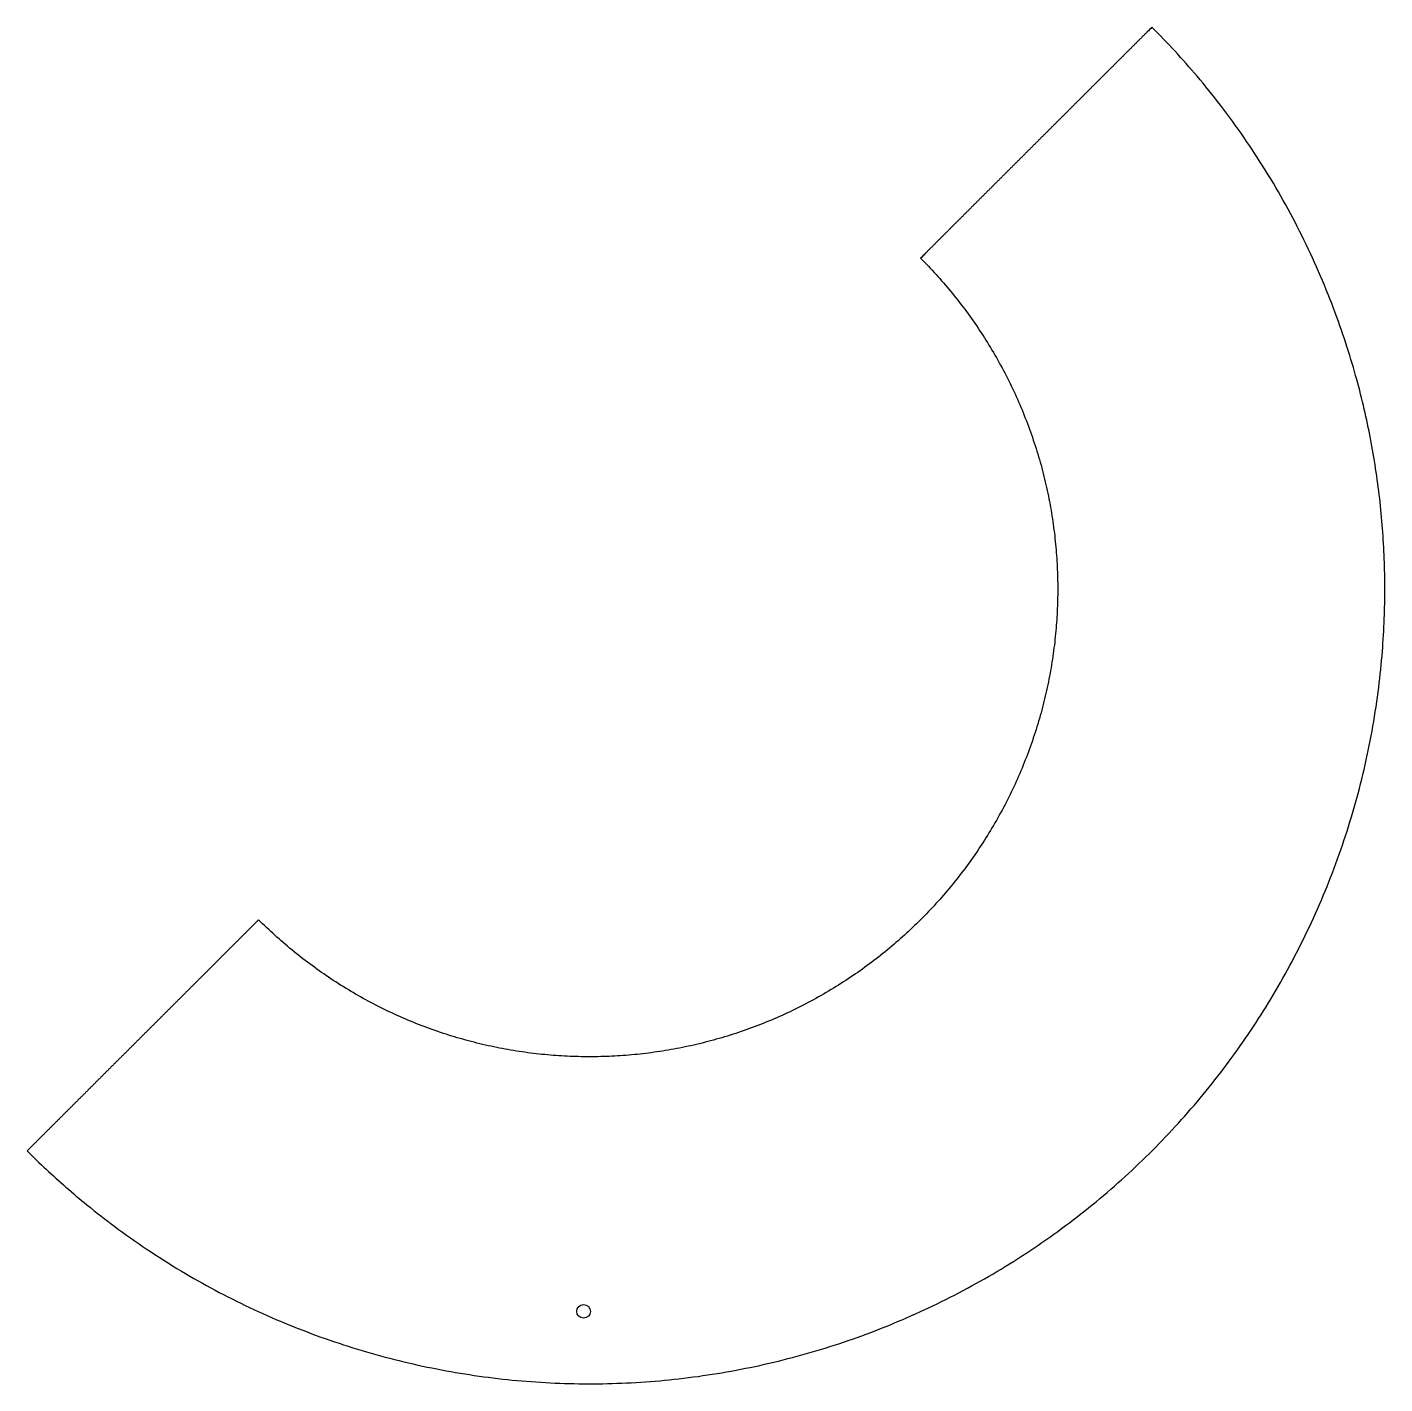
# Model space of a CAD drawing. Extents: x 82.9 to 101.5, y 106.7 to 125.3.
import ezdxf

# ---------------------------------------------------------------- set-up
doc = ezdxf.new("R2010")
doc.units = 0
doc.header["$LTSCALE"] = 12
doc.header["$MEASUREMENT"] = 0
doc.layers.add('MARKING', color=11, linetype='CONTINUOUS')
doc.layers.add('REPAD', color=7, linetype='CONTINUOUS')

msp = doc.modelspace()

# ---------------------------------------------------------------- linework, layer by layer
at = {"layer": 'MARKING'}
msp.add_circle((90.521, 107.665), 0.0938, dxfattribs=at)
at = {"layer": 'REPAD'}
for points, knots in [([(82.866, 109.874), (83.038, 109.702), (83.308, 109.45), (83.714, 109.107), (84.081, 108.821), (84.514, 108.515), (84.974, 108.223), (85.449, 107.954), (85.924, 107.715), (86.409, 107.5), (86.904, 107.308), (87.408, 107.141), (87.919, 106.999), (88.434, 106.882), (88.952, 106.79), (89.473, 106.723), (89.997, 106.681), (90.521, 106.665), (91.047, 106.673), (91.572, 106.707), (92.097, 106.767), (92.62, 106.852), (93.14, 106.962), (93.654, 107.098), (94.161, 107.259), (94.659, 107.444), (95.148, 107.653), (95.627, 107.885), (96.095, 108.142), (96.55, 108.421), (96.992, 108.723), (97.418, 109.045), (97.825, 109.385), (98.211, 109.74), (98.576, 110.111), (98.922, 110.497), (99.25, 110.899), (99.558, 111.315), (99.846, 111.746), (100.115, 112.193), (100.364, 112.657), (100.595, 113.139), (100.803, 113.636), (100.986, 114.145), (101.145, 114.662), (101.278, 115.186), (101.384, 115.717), (101.462, 116.237), (101.513, 116.732), (101.539, 117.185), (101.547, 117.61), (101.539, 118.024), (101.515, 118.438), (101.476, 118.853), (101.42, 119.265), (101.349, 119.676), (101.263, 120.083), (101.157, 120.502), (101.026, 120.944), (100.862, 121.42), (100.664, 121.915), (100.436, 122.412), (100.184, 122.897), (99.908, 123.368), (99.608, 123.825), (99.293, 124.258), (98.879, 124.771), (98.557, 125.122), (98.341, 125.338)], [0, 0, 0, 0, 0.021216, 0.032271, 0.04637, 0.061794, 0.078539, 0.09399, 0.109431, 0.124872, 0.140322, 0.155791, 0.171217, 0.186585, 0.201881, 0.217158, 0.232427, 0.247696, 0.262973, 0.278269, 0.293641, 0.309076, 0.324558, 0.340022, 0.355476, 0.37093, 0.386393, 0.401875, 0.417398, 0.432952, 0.44853, 0.464107, 0.479532, 0.494797, 0.509892, 0.524971, 0.540042, 0.555113, 0.570192, 0.585288, 0.600618, 0.616167, 0.63192, 0.647653, 0.663378, 0.679102, 0.694837, 0.71059, 0.725056, 0.738224, 0.750173, 0.762204, 0.774319, 0.78643, 0.798541, 0.810657, 0.822781, 0.834918, 0.848329, 0.863002, 0.878922, 0.894822, 0.910712, 0.926603, 0.942503, 0.958422, 0.973317, 1, 1, 1, 1]), ([(98.341, 125.338), (98.319, 125.316), (98.287, 125.284), (98.243, 125.241), (98.211, 125.208), (98.178, 125.176), (98.146, 125.143), (98.113, 125.111), (98.081, 125.079), (98.048, 125.046), (98.016, 125.014), (97.983, 124.981), (97.951, 124.949), (97.918, 124.916), (97.886, 124.884), (97.853, 124.852), (97.821, 124.819), (97.788, 124.787), (97.756, 124.754), (97.723, 124.722), (97.691, 124.689), (97.658, 124.657), (97.626, 124.625), (97.593, 124.592), (97.561, 124.56), (97.528, 124.527), (97.496, 124.495), (97.463, 124.462), (97.431, 124.43), (97.398, 124.397), (97.366, 124.365), (97.333, 124.333), (97.301, 124.3), (97.268, 124.268), (97.236, 124.235), (97.203, 124.203), (97.171, 124.17), (97.139, 124.138), (97.106, 124.106), (97.074, 124.073), (97.041, 124.041), (97.009, 124.008), (96.976, 123.976), (96.944, 123.943), (96.911, 123.911), (96.879, 123.878), (96.846, 123.846), (96.814, 123.814), (96.781, 123.781), (96.749, 123.749), (96.716, 123.716), (96.684, 123.684), (96.651, 123.651), (96.619, 123.619), (96.586, 123.586), (96.554, 123.554), (96.521, 123.521), (96.489, 123.489), (96.456, 123.457), (96.424, 123.424), (96.391, 123.392), (96.359, 123.359), (96.326, 123.327), (96.294, 123.294), (96.261, 123.262), (96.229, 123.229), (96.196, 123.197), (96.164, 123.164), (96.131, 123.132), (96.099, 123.1), (96.066, 123.067), (96.034, 123.035), (96.001, 123.002), (95.969, 122.97), (95.936, 122.937), (95.904, 122.905), (95.871, 122.872), (95.839, 122.84), (95.806, 122.807), (95.774, 122.775), (95.741, 122.742), (95.709, 122.71), (95.676, 122.678), (95.644, 122.645), (95.611, 122.613), (95.579, 122.58), (95.546, 122.548), (95.514, 122.515), (95.481, 122.483), (95.449, 122.45), (95.416, 122.418), (95.384, 122.385), (95.351, 122.353), (95.319, 122.32), (95.287, 122.288), (95.254, 122.256), (95.211, 122.212), (95.178, 122.18), (95.157, 122.158)], [0, 0, 0, 0, 0.020401, 0.030602, 0.040802, 0.051003, 0.061204, 0.071405, 0.081606, 0.091807, 0.102008, 0.112209, 0.12241, 0.132612, 0.142813, 0.153015, 0.163216, 0.173418, 0.18362, 0.193822, 0.204024, 0.214226, 0.224428, 0.23463, 0.244833, 0.255035, 0.265238, 0.27544, 0.285643, 0.295845, 0.306048, 0.316251, 0.326454, 0.336657, 0.34686, 0.357063, 0.367267, 0.37747, 0.387673, 0.397877, 0.40808, 0.418284, 0.428488, 0.438691, 0.448895, 0.459099, 0.469303, 0.479507, 0.489711, 0.499915, 0.51012, 0.520324, 0.530528, 0.540733, 0.550937, 0.561142, 0.571347, 0.581551, 0.591756, 0.601961, 0.612166, 0.622371, 0.632576, 0.642781, 0.652987, 0.663192, 0.673397, 0.683603, 0.693808, 0.704014, 0.714219, 0.724425, 0.734631, 0.744836, 0.755042, 0.765248, 0.775454, 0.78566, 0.795866, 0.806072, 0.816279, 0.826485, 0.836691, 0.846898, 0.857104, 0.867311, 0.877517, 0.887724, 0.89793, 0.908137, 0.918344, 0.928551, 0.938758, 0.948965, 0.959172, 0.969379, 0.979586, 1, 1, 1, 1]), ([(95.157, 122.158), (95.302, 122.013), (95.511, 121.783), (95.767, 121.456), (95.95, 121.198), (96.122, 120.93), (96.28, 120.651), (96.425, 120.365), (96.556, 120.071), (96.671, 119.771), (96.772, 119.466), (96.857, 119.157), (96.926, 118.846), (96.979, 118.534), (97.017, 118.223), (97.039, 117.914), (97.047, 117.606), (97.039, 117.298), (97.017, 116.989), (96.979, 116.678), (96.926, 116.366), (96.857, 116.055), (96.772, 115.747), (96.671, 115.442), (96.556, 115.141), (96.425, 114.847), (96.28, 114.561), (96.122, 114.283), (95.95, 114.014), (95.767, 113.756), (95.574, 113.51), (95.371, 113.275), (95.158, 113.052), (94.935, 112.84), (94.701, 112.637), (94.454, 112.444), (94.196, 112.261), (93.927, 112.09), (93.649, 111.932), (93.362, 111.787), (93.068, 111.656), (92.768, 111.541), (92.463, 111.44), (92.154, 111.356), (91.843, 111.286), (91.532, 111.233), (91.221, 111.196), (90.911, 111.174), (90.603, 111.166), (90.295, 111.174), (89.986, 111.196), (89.675, 111.233), (89.363, 111.286), (89.053, 111.356), (88.744, 111.44), (88.439, 111.541), (88.138, 111.656), (87.844, 111.787), (87.558, 111.932), (87.28, 112.09), (87.011, 112.261), (86.753, 112.444), (86.426, 112.7), (86.196, 112.909), (86.05, 113.054)], [0, 0, 0, 0, 0.030496, 0.04599, 0.061629, 0.07738, 0.093212, 0.109095, 0.125003, 0.14091, 0.156793, 0.172624, 0.188374, 0.204012, 0.219505, 0.234818, 0.25, 0.265182, 0.280495, 0.295988, 0.311626, 0.327376, 0.343207, 0.35909, 0.374997, 0.390905, 0.406788, 0.42262, 0.438371, 0.45401, 0.469504, 0.484818, 0.5, 0.515182, 0.530496, 0.54599, 0.561629, 0.57738, 0.593212, 0.609095, 0.625003, 0.64091, 0.656793, 0.672624, 0.688374, 0.704012, 0.719505, 0.734818, 0.75, 0.765182, 0.780495, 0.795988, 0.811626, 0.827376, 0.843207, 0.85909, 0.874997, 0.890905, 0.906788, 0.92262, 0.938371, 0.95401, 0.969504, 1, 1, 1, 1]), ([(86.05, 113.054), (86.029, 113.032), (85.996, 113), (85.953, 112.957), (85.92, 112.924), (85.888, 112.892), (85.855, 112.859), (85.823, 112.827), (85.79, 112.794), (85.758, 112.762), (85.725, 112.729), (85.693, 112.697), (85.66, 112.665), (85.628, 112.632), (85.595, 112.6), (85.563, 112.567), (85.53, 112.535), (85.498, 112.502), (85.466, 112.47), (85.433, 112.437), (85.401, 112.405), (85.368, 112.372), (85.336, 112.34), (85.303, 112.307), (85.271, 112.275), (85.238, 112.243), (85.206, 112.21), (85.173, 112.178), (85.141, 112.145), (85.108, 112.113), (85.076, 112.08), (85.043, 112.048), (85.011, 112.015), (84.978, 111.983), (84.946, 111.95), (84.913, 111.918), (84.881, 111.886), (84.848, 111.853), (84.816, 111.821), (84.783, 111.788), (84.751, 111.756), (84.718, 111.723), (84.686, 111.691), (84.653, 111.658), (84.621, 111.626), (84.588, 111.593), (84.556, 111.561), (84.523, 111.529), (84.491, 111.496), (84.458, 111.464), (84.426, 111.431), (84.393, 111.399), (84.361, 111.366), (84.328, 111.334), (84.296, 111.301), (84.263, 111.269), (84.231, 111.236), (84.198, 111.204), (84.166, 111.172), (84.133, 111.139), (84.101, 111.107), (84.068, 111.074), (84.036, 111.042), (84.003, 111.009), (83.971, 110.977), (83.938, 110.945), (83.906, 110.912), (83.873, 110.88), (83.841, 110.847), (83.808, 110.815), (83.776, 110.782), (83.743, 110.75), (83.711, 110.717), (83.678, 110.685), (83.646, 110.653), (83.614, 110.62), (83.581, 110.588), (83.549, 110.555), (83.516, 110.523), (83.484, 110.49), (83.451, 110.458), (83.419, 110.426), (83.386, 110.393), (83.354, 110.361), (83.321, 110.328), (83.289, 110.296), (83.256, 110.263), (83.224, 110.231), (83.191, 110.198), (83.159, 110.166), (83.126, 110.134), (83.094, 110.101), (83.061, 110.069), (83.029, 110.036), (82.996, 110.004), (82.964, 109.971), (82.92, 109.928), (82.888, 109.896), (82.866, 109.874)], [0, 0, 0, 0, 0.020414, 0.030621, 0.040828, 0.051035, 0.061242, 0.071449, 0.081656, 0.091863, 0.10207, 0.112276, 0.122483, 0.132689, 0.142896, 0.153102, 0.163309, 0.173515, 0.183721, 0.193928, 0.204134, 0.21434, 0.224546, 0.234752, 0.244958, 0.255164, 0.265369, 0.275575, 0.285781, 0.295986, 0.306192, 0.316397, 0.326603, 0.336808, 0.347013, 0.357219, 0.367424, 0.377629, 0.387834, 0.398039, 0.408244, 0.418449, 0.428653, 0.438858, 0.449063, 0.459267, 0.469472, 0.479676, 0.48988, 0.500085, 0.510289, 0.520493, 0.530697, 0.540901, 0.551105, 0.561309, 0.571512, 0.581716, 0.59192, 0.602123, 0.612327, 0.62253, 0.632733, 0.642937, 0.65314, 0.663343, 0.673546, 0.683749, 0.693952, 0.704155, 0.714357, 0.72456, 0.734762, 0.744965, 0.755167, 0.76537, 0.775572, 0.785774, 0.795976, 0.806178, 0.81638, 0.826582, 0.836784, 0.846985, 0.857187, 0.867388, 0.87759, 0.887791, 0.897992, 0.908193, 0.918394, 0.928595, 0.938796, 0.948997, 0.959198, 0.969398, 0.979599, 1, 1, 1, 1])]:
    msp.add_open_spline(points, degree=3, knots=knots, dxfattribs=at)

doc.saveas('drawing.dxf')
